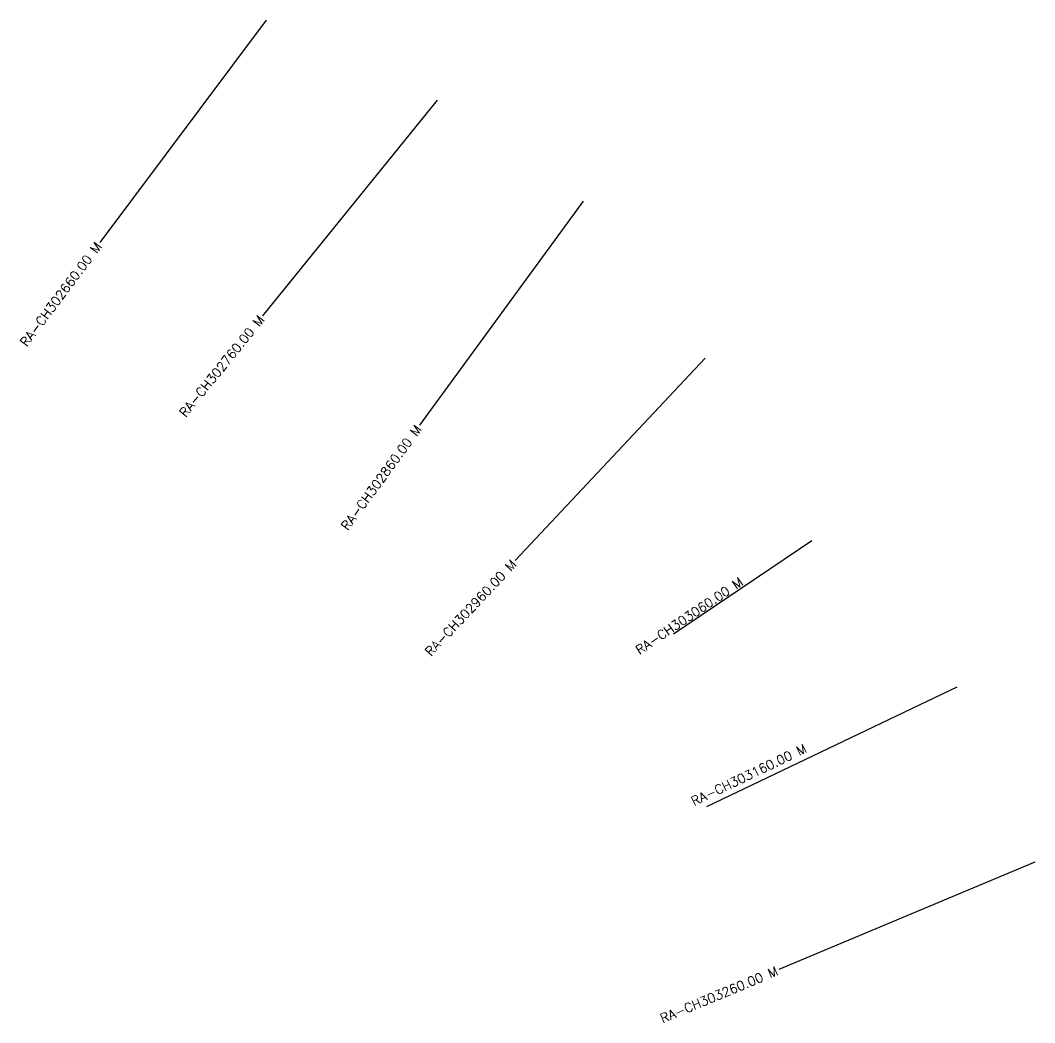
# Model space of a CAD drawing. Header units: metres. Extents: x 284494 to 288304, y 2013317 to 2015822.
# Drawn here: x 284494 to 285043, y 2014466 to 2015008 of the extents above; entities that cross this region are included whole.
import ezdxf
from ezdxf.enums import TextEntityAlignment as Align

# ---------------------------------------------------------------- set-up
doc = ezdxf.new("R2010")
doc.units = ezdxf.units.M
doc.header["$MEASUREMENT"] = 0
doc.layers.add('CS', color=134, linetype='Continuous')
doc.layers.add('CSMark', color=6, linetype='Continuous')
doc.styles.get("Standard").update_dxf_attribs({"font": 'simplex.shx'})

msp = doc.modelspace()

# ---------------------------------------------------------------- linework, layer by layer
at = {"layer": 'CS'}
for p, q in [((284627.02, 2015007.65), (284537.06, 2014887.63)), ((284719.56, 2014964.51), (284625.11, 2014847.98)), ((284798.48, 2014909.93), (284709.98, 2014788.82)), ((284864.33, 2014824.97), (284761.64, 2014715.64)), ((284921.99, 2014726.37), (284847.21, 2014675.77)), ((285000.47, 2014647.23), (284865.1, 2014582.6)), ((285042.57, 2014552.59), (284904.25, 2014494.56))]:
    msp.add_line(p, q, dxfattribs=at)

# ---------------------------------------------------------------- texts
at = {"layer": 'CSMark'}
for s, rotation, p in [('RA-CH302660.00 M', 53.1474, (284536.46, 2014886.83)), ('RA-CH302760.00 M', 50.9777, (284624.48, 2014847.2)), ('RA-CH302860.00 M', 53.8418, (284709.39, 2014788.01)), ('RA-CH302960.00 M', 46.795, (284760.96, 2014714.91)), ('RA-CH303060.00 M', 34.0844, (284884, 2014704.83)), ('RA-CH303160.00 M', 25.5228, (284918.78, 2014614.5)), ('RA-CH303260.00 M', 22.7604, (284903.33, 2014494.17))]:
    msp.add_text(s, height=5, rotation=rotation, dxfattribs=at).set_placement(p, align=Align.MIDDLE_RIGHT)

doc.saveas('drawing.dxf')
